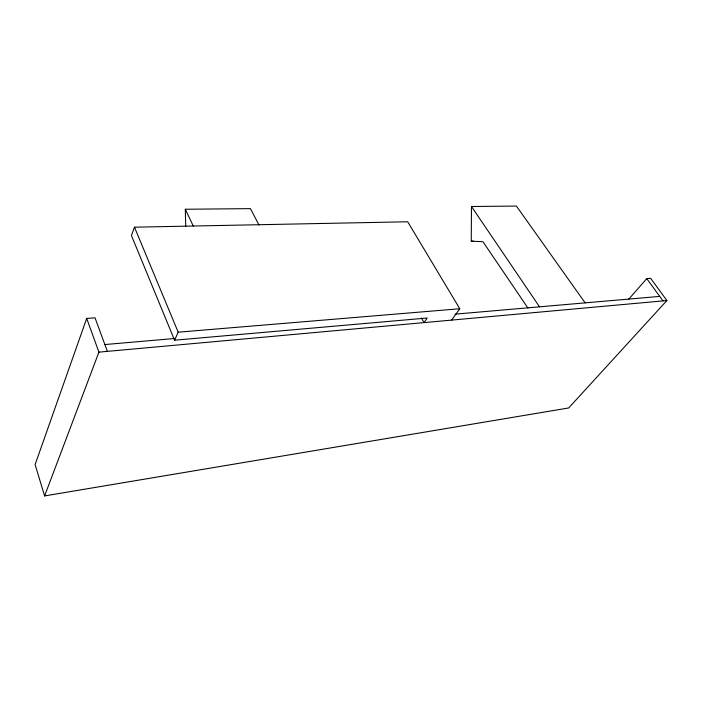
<?xml version="1.0" encoding="UTF-8"?>
<svg xmlns="http://www.w3.org/2000/svg" width="702" height="702" viewBox="0 0 702 702"><rect width="100%" height="100%" fill="white"/><g stroke="black" fill="none" stroke-linecap="round" stroke-linejoin="round"><path stroke-width="1.05" d="M527.957 308.064L482.932 241.699L471.244 241.198L471.481 206.502L516.409 206.072L585.135 302.869M107.38 351.377L95.024 317.839L86.688 318.427L35.1 464.592L44.603 495.928L568.69 407.959L666.9 300.544L650.649 278.343L646.761 278.624L628.738 299.201M451.64 320.094L459.784 308.748L407.704 221.779L134.468 227.185L131.423 235.495L174.57 340.207L427.202 318.015L424.034 322.604L421.419 318.032M44.603 495.928L98.921 352.141L86.688 318.427M174.57 340.207L178.185 332.178L134.468 227.185M98.921 352.141L666.9 300.544M104.861 344.559L174.368 338.522M454.975 314.163L659.722 296.393M178.185 332.178L459.784 308.748M471.244 241.198L473.429 241.119M185.749 226.43L185.31 209.257L250.438 208.626L259.003 225.061M646.761 278.624L663.013 300.895M471.481 206.502L539.505 306.827M185.31 209.257L193.278 226.018"/></g></svg>
